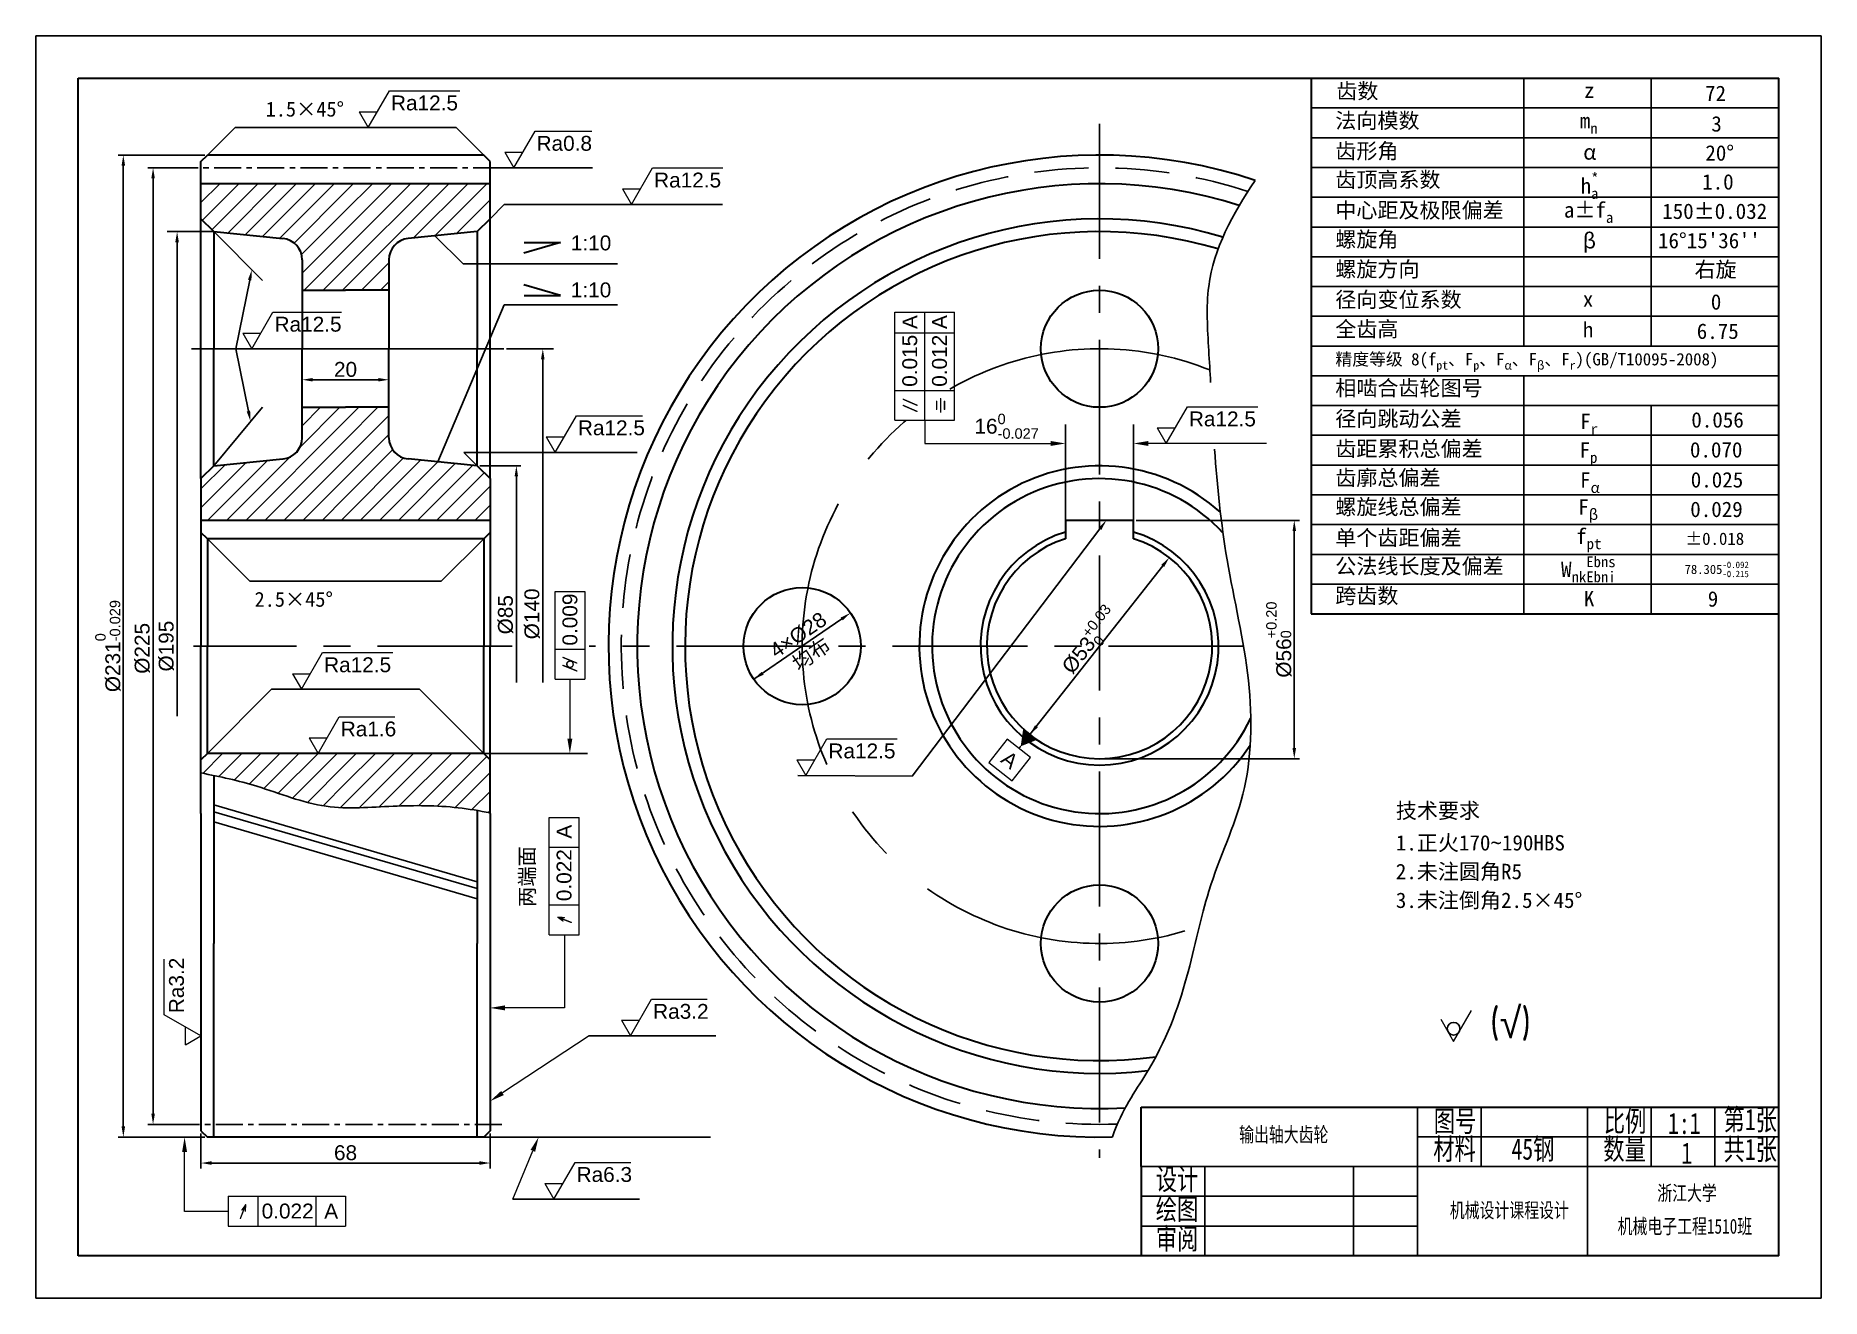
# Model space of a CAD drawing. Header units: millimetres. Extents: x 3031 to 3451, y 1402 to 1699.
import ezdxf

# ---------------------------------------------------------------- set-up
doc = ezdxf.new("R2010")
doc.units = ezdxf.units.MM
doc.linetypes.add('CENTER', pattern=[10.16, 6.35, -1.27, 1.27, -1.27])
doc.linetypes.add('HIDDEN', pattern=[1.905, 1.27, -0.635])
doc.layers.get('0').update_dxf_attribs({"lineweight": 30})
doc.layers.add('1', color=7, linetype='Continuous', lineweight=15)
doc.layers.add('AM_5', color=7, linetype='Continuous', lineweight=15)
for name, color, linetype in [('中心线', 1, 'CENTER'), ('细线', 7, 'Continuous'), ('虚线', 7, 'HIDDEN')]:
    doc.layers.add(name, color=color, linetype=linetype)
doc.styles.add('ACISOGDT', font='amgdt.shx')
doc.styles.get("Standard").update_dxf_attribs({"font": 'arial.ttf'})
doc.styles.add('工程字', font='gbenor.shx', dxfattribs={"bigfont": 'gbcbig.shx'})
doc.dimstyles.new('ISO-25', dxfattribs={"dimtxt": 3.5, "dimasz": 2.5, "dimexe": 1.25, "dimexo": 0.625, "dimtad": 1, "dimdec": 0, "dimtxsty": 'Standard', "dimcen": 2.5, "dimadec": 0, "dimazin": 0, "dimtfac": 1, "dimtdec": 0, "dimtmove": 0, "dimatfit": 3, "dimfxl": 1, "dimarcsym": 0})
doc.dimstyles.new('直径 ISO-25', dxfattribs={"dimtxt": 3.5, "dimasz": 2.5, "dimexe": 1.25, "dimexo": 0.625, "dimtad": 1, "dimdec": 0, "dimtxsty": 'Standard', "dimcen": 2.5, "dimadec": 0, "dimazin": 0, "dimtp": 0.016, "dimtm": 0.0005, "dimtfac": 1, "dimtdec": 0, "dimtmove": 0, "dimatfit": 3, "dimfxl": 1, "dimarcsym": 0})

# ---------------------------------------------------------------- blocks, each defined once
blk = doc.blocks.new('*D4')
at = {"layer": 'Defpoints', "color": 0, "transparency": 16777216}
for p in [(3070.96, 1670.85), (3051.19, 1439.85), (3070.96, 1439.85)]:
    blk.add_point(p, dxfattribs=at)
at = {"layer": '细线', "color": 0, "lineweight": -2, "transparency": 16777216}
for p, q in [((3070.33, 1670.85), (3049.94, 1670.85)), ((3051.19, 1668.35), (3051.19, 1442.35)), ((3070.33, 1439.85), (3049.94, 1439.85))]:
    blk.add_line(p, q, dxfattribs=at)
at = {"layer": '细线', "color": 0, "transparency": 16777216}
for points in [[(3050.78, 1668.35), (3051.61, 1668.35), (3051.19, 1670.85)], [(3050.78, 1442.35), (3051.61, 1442.35), (3051.19, 1439.85)]]:
    blk.add_solid(points, dxfattribs=at)
at = {"layer": '细线', "color": 0, "transparency": 16777216, "insert": (3047.59, 1555.35), "char_height": 3.5, "attachment_point": 5, "rotation": 90}
blk.add_mtext('%%c231{\\H0.7x;\\S0^ -0.029;}', dxfattribs=at)
blk = doc.blocks.new('*D5')
at = {"layer": 'Defpoints', "color": 0, "transparency": 16777216}
for p in [(3069.46, 1667.85), (3058.19, 1442.85), (3069.46, 1442.85)]:
    blk.add_point(p, dxfattribs=at)
at = {"layer": '细线', "color": 0, "lineweight": -2, "transparency": 16777216}
for p, q in [((3068.83, 1667.85), (3056.94, 1667.85)), ((3058.19, 1665.35), (3058.19, 1445.35)), ((3068.83, 1442.85), (3056.94, 1442.85))]:
    blk.add_line(p, q, dxfattribs=at)
at = {"layer": '细线', "color": 0, "transparency": 16777216}
for points in [[(3057.78, 1665.35), (3058.61, 1665.35), (3058.19, 1667.85)], [(3057.78, 1445.35), (3058.61, 1445.35), (3058.19, 1442.85)]]:
    blk.add_solid(points, dxfattribs=at)
at = {"layer": '细线', "color": 0, "transparency": 16777216, "insert": (3055.68, 1554.82), "char_height": 3.5, "attachment_point": 5, "rotation": 90}
blk.add_mtext('%%c225', dxfattribs=at)
blk = doc.blocks.new('*D6')
at = {"layer": 'Defpoints', "color": 0, "transparency": 16777216}
for p in [(3093.26, 1625.3), (3113.66, 1625.3), (3113.66, 1618)]:
    blk.add_point(p, dxfattribs=at)
at = {"layer": '细线', "color": 0, "lineweight": -2, "transparency": 16777216}
for p, q in [((3093.26, 1624.68), (3093.26, 1616.75)), ((3113.66, 1624.68), (3113.66, 1616.75)), ((3095.76, 1618), (3111.16, 1618))]:
    blk.add_line(p, q, dxfattribs=at)
at = {"layer": '细线', "color": 0, "transparency": 16777216}
for points in [[(3095.76, 1618.42), (3095.76, 1617.59), (3093.26, 1618)], [(3111.16, 1618.42), (3111.16, 1617.59), (3113.66, 1618)]]:
    blk.add_solid(points, dxfattribs=at)
at = {"layer": '细线', "color": 0, "transparency": 16777216, "insert": (3103.46, 1620.42), "char_height": 3.5, "attachment_point": 5}
blk.add_mtext('20', dxfattribs=at)
blk = doc.blocks.new('*D8')
at = {"layer": 'Defpoints', "color": 0, "transparency": 16777216}
for p in [(3069.46, 1441.35), (3137.46, 1441.35), (3137.46, 1433.75)]:
    blk.add_point(p, dxfattribs=at)
at = {"layer": '细线', "color": 0, "lineweight": -2, "transparency": 16777216}
for p, q in [((3069.46, 1440.73), (3069.46, 1432.5)), ((3137.46, 1440.73), (3137.46, 1432.5)), ((3071.96, 1433.75), (3134.96, 1433.75))]:
    blk.add_line(p, q, dxfattribs=at)
at = {"layer": '细线', "color": 0, "transparency": 16777216}
for points in [[(3071.96, 1434.17), (3071.96, 1433.33), (3069.46, 1433.75)], [(3134.96, 1434.17), (3134.96, 1433.33), (3137.46, 1433.75)]]:
    blk.add_solid(points, dxfattribs=at)
at = {"layer": '细线', "color": 0, "transparency": 16777216, "insert": (3103.46, 1436.16), "char_height": 3.5, "attachment_point": 5}
blk.add_mtext('68', dxfattribs=at)
blk = doc.blocks.new('*D9')
at = {"layer": 'Defpoints', "color": 0, "transparency": 16777216}
for p in [(3288.82, 1584.91), (3280.82, 1528.85), (3326.62, 1528.85)]:
    blk.add_point(p, dxfattribs=at)
at = {"layer": '细线', "color": 0, "lineweight": -2, "transparency": 16777216}
for p, q in [((3289.45, 1584.91), (3327.87, 1584.91)), ((3326.62, 1582.41), (3326.62, 1531.35)), ((3281.45, 1528.85), (3327.87, 1528.85))]:
    blk.add_line(p, q, dxfattribs=at)
at = {"layer": '细线', "color": 0, "transparency": 16777216}
for points in [[(3326.21, 1582.41), (3327.04, 1582.41), (3326.62, 1584.91)], [(3326.21, 1531.35), (3327.04, 1531.35), (3326.62, 1528.85)]]:
    blk.add_solid(points, dxfattribs=at)
at = {"layer": '细线', "color": 0, "transparency": 16777216, "insert": (3323.02, 1556.88), "char_height": 3.5, "attachment_point": 5, "rotation": 90}
blk.add_mtext('%%c56{\\H0.7x;\\S+0.20^ 0;}', dxfattribs=at)

msp = doc.modelspace()

# ---------------------------------------------------------------- linework, layer by layer
for p, q in [((3040.58, 1411.93), (3040.58, 1688.93)), ((3040.58, 1688.93), (3440.58, 1688.93)), ((3330.58, 1688.93), (3330.58, 1562.93)), ((3440.58, 1411.93), (3440.58, 1688.93)), ((3069.46, 1669.35), (3070.96, 1670.85)), ((3069.46, 1594.75), (3069.46, 1669.35)), ((3135.96, 1670.85), (3070.96, 1670.85)), ((3137.46, 1669.35), (3135.96, 1670.85)), ((3137.46, 1594.75), (3137.46, 1669.35)), ((3137.46, 1664.1), (3069.46, 1664.1)), ((3072.46, 1652.85), (3069.46, 1655.85)), ((3134.46, 1652.85), (3137.46, 1655.85)), ((3072.46, 1652.85), (3088.75, 1651.22)), ((3072.46, 1652.85), (3072.46, 1625.3)), ((3134.46, 1652.85), (3118.16, 1651.22)), ((3134.46, 1652.85), (3134.46, 1625.3)), ((3153.99, 1650.27), (3145.39, 1647.76)), ((3145.47, 1650.27), (3153.99, 1650.27)), ((3093.26, 1646.25), (3093.26, 1625.3)), ((3113.66, 1646.25), (3113.66, 1625.3)), ((3093.26, 1639.08), (3103.46, 1639.08)), ((3113.66, 1639.08), (3103.46, 1639.08)), ((3153.99, 1637.8), (3145.39, 1640.31)), ((3145.47, 1637.8), (3153.99, 1637.8)), ((3072.46, 1597.75), (3072.46, 1625.3)), ((3093.26, 1604.36), (3093.26, 1625.3)), ((3113.66, 1604.36), (3113.66, 1625.3)), ((3134.46, 1597.75), (3134.46, 1625.3)), ((3093.26, 1611.53), (3103.46, 1611.53)), ((3113.66, 1611.53), (3103.46, 1611.53)), ((3072.46, 1597.75), (3069.46, 1594.75)), ((3072.46, 1597.75), (3088.75, 1599.38)), ((3134.46, 1597.75), (3118.16, 1599.38)), ((3134.46, 1597.75), (3137.46, 1594.75)), ((3069.46, 1594.75), (3069.46, 1582.11)), ((3137.46, 1594.75), (3137.46, 1582.11)), ((3137.46, 1584.91), (3069.46, 1584.91)), ((3288.82, 1584.91), (3272.82, 1584.91)), ((3272.82, 1584.91), (3272.82, 1580.61)), ((3288.82, 1580.61), (3288.82, 1584.91)), ((3069.46, 1582.61), (3069.46, 1555.35)), ((3070.96, 1580.61), (3069.46, 1582.11)), ((3135.96, 1580.61), (3070.96, 1580.61)), ((3070.96, 1580.61), (3070.96, 1555.35)), ((3135.96, 1580.61), (3137.46, 1582.11)), ((3135.96, 1580.61), (3135.96, 1555.35)), ((3137.46, 1582.61), (3137.46, 1555.35)), ((3330.58, 1562.93), (3440.58, 1562.93)), ((3069.46, 1528.09), (3069.46, 1555.35)), ((3070.96, 1530.09), (3070.96, 1555.35)), ((3135.96, 1530.09), (3135.96, 1555.35)), ((3137.46, 1528.09), (3137.46, 1555.35)), ((3070.96, 1530.09), (3069.46, 1528.59)), ((3135.96, 1530.09), (3070.96, 1530.09)), ((3135.96, 1530.09), (3137.46, 1528.59)), ((3069.46, 1515.95), (3069.46, 1528.59)), ((3072.46, 1524.92), (3072.46, 1485.4)), ((3137.46, 1515.95), (3137.46, 1528.59)), ((3134.46, 1516.68), (3134.46, 1485.4)), ((3069.46, 1515.95), (3069.46, 1441.35)), ((3137.46, 1515.95), (3137.46, 1441.35)), ((3072.46, 1439.85), (3072.46, 1485.4)), ((3134.46, 1439.85), (3134.46, 1485.4)), ((3290.58, 1432.93), (3290.58, 1446.93)), ((3290.58, 1446.93), (3440.58, 1446.93)), ((3069.46, 1441.35), (3070.96, 1439.85)), ((3137.46, 1441.35), (3135.96, 1439.85)), ((3135.96, 1439.85), (3070.96, 1439.85)), ((3290.58, 1432.93), (3290.58, 1411.93)), ((3440.58, 1411.93), (3040.58, 1411.93))]:
    msp.add_line(p, q)
for centre in [(3280.82, 1625.3), (3210.87, 1555.35), (3280.82, 1485.4)]:
    msp.add_circle(centre, 13.78)
for centre, radius, start, end in [((3280.82, 1555.35), 115.5, 71.5224, 271.4923), ((3280.82, 1555.35), 108.75, 72.4102, 273.2024), ((3280.82, 1555.35), 100.5, 73.2186, 276.5278), ((3088.26, 1646.25), 5, 0, 84.2894), ((3118.66, 1646.25), 5, 95.7106, 180), ((3280.82, 1555.35), 97.5, 73.3768, 277.818), ((3088.26, 1604.36), 5, 275.7106, 0), ((3118.66, 1604.36), 5, 180, 264.2894), ((3280.82, 1555.35), 42.4, 47.9165, 326.6926), ((3280.82, 1555.35), 39.4, 42.542, 334.5008), ((3280.82, 1555.35), 28, 106.6015, 73.3985), ((3280.82, 1555.35), 26.5, 107.571, 72.429)]:
    msp.add_arc(centre, radius, start, end)
at = {"layer": '1'}
for p, q in [((3108.8, 1677.35), (3113.78, 1685.98)), ((3113.78, 1685.98), (3130.32, 1685.98)), ((3106.68, 1681.03), (3108.8, 1677.35)), ((3106.68, 1681.03), (3110.92, 1681.03)), ((3143.05, 1667.85), (3148.03, 1676.48)), ((3148.03, 1676.48), (3161.41, 1676.48)), ((3140.93, 1671.53), (3143.05, 1667.85)), ((3140.93, 1671.53), (3145.17, 1671.53)), ((3170.7, 1659.21), (3175.68, 1667.84)), ((3175.68, 1667.84), (3192.22, 1667.84)), ((3168.57, 1662.89), (3170.7, 1659.21)), ((3168.57, 1662.89), (3172.82, 1662.89)), ((3081.41, 1625.3), (3086.39, 1633.93)), ((3086.39, 1633.93), (3102.5, 1633.93)), ((3232.69, 1608.48), (3232.69, 1633.91)), ((3232.69, 1633.91), (3246.69, 1633.91)), ((3239.69, 1608.48), (3239.69, 1633.91)), ((3246.69, 1608.48), (3246.69, 1633.91)), ((3079.29, 1628.98), (3081.41, 1625.3)), ((3079.29, 1628.98), (3083.53, 1628.98)), ((3232.69, 1629.06), (3239.69, 1629.06)), ((3239.69, 1629.06), (3246.69, 1629.06)), ((3232.69, 1615.48), (3239.69, 1615.48)), ((3239.69, 1615.48), (3246.69, 1615.48)), ((3152.77, 1600.93), (3157.75, 1609.55)), ((3157.75, 1609.55), (3173.31, 1609.55)), ((3296.49, 1603.02), (3301.47, 1611.64)), ((3301.47, 1611.64), (3318.01, 1611.64)), ((3150.65, 1604.6), (3152.77, 1600.93)), ((3150.65, 1604.6), (3154.89, 1604.6)), ((3232.69, 1608.48), (3246.69, 1608.48)), ((3239.69, 1608.48), (3239.69, 1603.02)), ((3294.36, 1606.69), (3296.49, 1603.02)), ((3294.36, 1606.69), (3298.61, 1606.69)), ((3152.76, 1568.19), (3159.76, 1568.19)), ((3152.76, 1547.6), (3152.76, 1568.19)), ((3152.76, 1554.6), (3159.76, 1554.6)), ((3093.08, 1545.19), (3098.06, 1553.81)), ((3098.06, 1553.81), (3114.6, 1553.81)), ((3090.96, 1548.86), (3093.08, 1545.19)), ((3090.96, 1548.86), (3095.2, 1548.86)), ((3152.76, 1547.6), (3159.76, 1547.6)), ((3152.76, 1547.6), (3159.76, 1547.6)), ((3152.76, 1547.6), (3159.76, 1547.6)), ((3097, 1530.09), (3101.98, 1538.71)), ((3101.98, 1538.71), (3115.07, 1538.71)), ((3094.88, 1533.76), (3097, 1530.09)), ((3094.88, 1533.76), (3099.12, 1533.76)), ((3211.71, 1524.93), (3216.69, 1533.55)), ((3216.69, 1533.55), (3233.23, 1533.55)), ((3259.1, 1533.49), (3254.78, 1527.99)), ((3264.61, 1529.17), (3259.1, 1533.49)), ((3260.28, 1523.66), (3264.61, 1529.17)), ((3209.59, 1528.6), (3211.71, 1524.93)), ((3209.59, 1528.6), (3213.83, 1528.6)), ((3254.78, 1527.99), (3260.28, 1523.66)), ((3151.38, 1487.47), (3151.38, 1515.06)), ((3151.38, 1515.06), (3158.38, 1515.06)), ((3158.38, 1487.47), (3158.38, 1515.06)), ((3151.38, 1508.06), (3158.38, 1508.06)), ((3151.38, 1494.47), (3158.38, 1494.47)), ((3151.38, 1487.47), (3158.38, 1487.47)), ((3060.83, 1468.64), (3060.83, 1481.73)), ((3170.47, 1463.66), (3175.45, 1472.28)), ((3175.45, 1472.28), (3188.54, 1472.28)), ((3069.46, 1463.66), (3060.83, 1468.64)), ((3168.35, 1467.33), (3170.47, 1463.66)), ((3168.35, 1467.33), (3172.59, 1467.33)), ((3361.07, 1467.59), (3364.1, 1462.34)), ((3364.1, 1462.34), (3368.31, 1469.64)), ((3065.78, 1461.53), (3065.78, 1465.78)), ((3065.78, 1461.53), (3069.46, 1463.66)), ((3160.78, 1463.66), (3140.38, 1450.23)), ((3152.46, 1425.29), (3157.44, 1433.91)), ((3157.44, 1433.91), (3170.53, 1433.91)), ((3150.34, 1428.96), (3152.46, 1425.29)), ((3150.34, 1428.96), (3154.58, 1428.96)), ((3075.86, 1425.93), (3103.45, 1425.93)), ((3075.86, 1425.93), (3075.86, 1418.93)), ((3082.86, 1425.93), (3082.86, 1418.93)), ((3096.45, 1425.93), (3096.45, 1418.93)), ((3103.45, 1425.93), (3103.45, 1418.93)), ((3075.86, 1418.93), (3103.45, 1418.93))]:
    msp.add_line(p, q, dxfattribs=at)
at = {"layer": 'AM_5'}
for p, q in [((3239.69, 1603.02), (3269.32, 1603.02)), ((3320.07, 1603.02), (3292.32, 1603.02)), ((3159.76, 1568.19), (3159.76, 1547.6)), ((3156.23, 1547.6), (3156.23, 1533.59)), ((3261.89, 1531.3), (3262.27, 1531.78)), ((3154.96, 1487.47), (3154.96, 1470.25)), ((3154.96, 1470.25), (3140.96, 1470.25)), ((3142.78, 1425.29), (3147.52, 1436.62)), ((3065.6, 1422.35), (3065.6, 1436.35)), ((3075.86, 1422.35), (3065.6, 1422.35))]:
    msp.add_line(p, q, dxfattribs=at)
at = {"layer": 'AM_5', "linetype": 'Continuous'}
for points in [[(3269.32, 1603.6), (3269.32, 1602.43), (3272.82, 1603.02)], [(3292.32, 1603.6), (3292.32, 1602.43), (3288.82, 1603.02)], [(3155.64, 1533.59), (3156.81, 1533.59), (3156.23, 1530.09)], [(3266.02, 1533.28), (3262.27, 1531.78), (3262.84, 1535.78)], [(3140.96, 1470.83), (3140.96, 1469.66), (3137.46, 1470.25)], [(3140.06, 1450.71), (3140.7, 1449.74), (3137.46, 1448.3)], [(3066.18, 1436.35), (3065.02, 1436.35), (3065.6, 1439.85)], [(3148.06, 1436.4), (3146.98, 1436.85), (3148.87, 1439.85)]]:
    msp.add_trace(points, dxfattribs=at)
at = {"layer": '中心线', "ltscale": 5}
for p, q in [((3280.82, 1678.23), (3280.82, 1434.98)), ((3140.69, 1625.3), (3067.26, 1625.3)), ((3142.69, 1555.35), (3067.67, 1555.35)), ((3314.67, 1555.35), (3160.77, 1555.35))]:
    msp.add_line(p, q, dxfattribs=at)
at = {"layer": '中心线'}
for p, q in [((3139.85, 1667.85), (3067.43, 1667.85)), ((3140.25, 1442.85), (3067.43, 1442.85))]:
    msp.add_line(p, q, dxfattribs=at)
at = {"layer": '中心线', "ltscale": 10}
msp.add_arc((3280.82, 1555.35), 69.95, 68.2317, 292.7148, dxfattribs=at)
at = {"layer": '细线'}
for p, q in [((3030.58, 1401.93), (3030.58, 1698.93)), ((3030.58, 1698.93), (3450.58, 1698.93)), ((3450.58, 1401.93), (3450.58, 1698.93)), ((3380.58, 1688.93), (3380.58, 1653.93)), ((3410.58, 1688.93), (3410.58, 1653.93)), ((3330.58, 1681.93), (3440.58, 1681.93)), ((3330.58, 1674.93), (3440.58, 1674.93)), ((3139.85, 1667.85), (3161.52, 1667.85)), ((3330.58, 1667.93), (3440.58, 1667.93)), ((3137.46, 1655.85), (3140.8, 1659.21)), ((3140.8, 1659.21), (3192.09, 1659.21)), ((3330.58, 1660.93), (3440.58, 1660.93)), ((3061.51, 1652.85), (3072.46, 1652.85)), ((3072.46, 1652.85), (3083.92, 1641.39)), ((3124.47, 1651.85), (3131.09, 1645.27)), ((3330.58, 1653.93), (3440.58, 1653.93)), ((3380.58, 1653.93), (3380.58, 1625.93)), ((3410.58, 1653.93), (3410.58, 1625.93)), ((3063.84, 1650.35), (3063.84, 1538.85)), ((3330.58, 1646.93), (3440.58, 1646.93)), ((3131.09, 1645.27), (3167.43, 1645.27)), ((3080.92, 1641.44), (3077.65, 1625.3)), ((3330.58, 1639.93), (3440.58, 1639.93)), ((3125.18, 1598.68), (3140.8, 1635.61)), ((3140.8, 1635.61), (3167.43, 1635.61)), ((3330.58, 1632.93), (3440.58, 1632.93)), ((3330.58, 1625.93), (3440.58, 1625.93)), ((3080.61, 1610.65), (3077.65, 1625.3)), ((3113.57, 1625.3), (3077.65, 1625.3)), ((3141.32, 1625.3), (3152.39, 1625.3)), ((3149.86, 1622.8), (3149.86, 1546.8)), ((3330.58, 1618.93), (3440.58, 1618.93)), ((3380.58, 1618.93), (3380.58, 1562.93)), ((3072.46, 1597.75), (3083.92, 1611.58)), ((3330.58, 1611.93), (3440.58, 1611.93)), ((3410.58, 1611.93), (3410.58, 1562.93)), ((3272.82, 1584.91), (3272.82, 1607.5)), ((3288.82, 1584.91), (3288.82, 1607.5)), ((3330.58, 1604.93), (3440.58, 1604.93)), ((3134.46, 1597.75), (3131.28, 1600.93)), ((3131.28, 1600.93), (3172.03, 1600.93)), ((3135.08, 1597.75), (3144.66, 1597.75)), ((3330.58, 1597.93), (3440.58, 1597.93)), ((3143.64, 1595.25), (3143.64, 1546.8)), ((3330.58, 1590.93), (3440.58, 1590.93)), ((3330.58, 1583.93), (3440.58, 1583.93)), ((3236.73, 1524.72), (3280.9, 1582.92)), ((3330.58, 1576.93), (3440.58, 1576.93)), ((3282.01, 1556.86), (3295.67, 1574.21)), ((3330.58, 1569.93), (3440.58, 1569.93)), ((3209.8, 1554.61), (3220.17, 1561.73)), ((3209.8, 1554.61), (3199.51, 1547.56)), ((3282.01, 1556.86), (3264.43, 1534.53)), ((3135.96, 1530.09), (3160.36, 1530.09)), ((3236.73, 1524.72), (3209.86, 1524.93)), ((3072.46, 1518), (3134.46, 1499.92)), ((3072.46, 1516.4), (3134.46, 1498.32)), ((3072.46, 1514), (3134.46, 1495.92)), ((3160.78, 1463.66), (3190.57, 1463.66)), ((3355.58, 1446.93), (3355.58, 1432.93)), ((3370.58, 1446.93), (3370.58, 1432.93)), ((3395.58, 1446.93), (3395.58, 1432.93)), ((3410.58, 1446.93), (3410.58, 1432.93)), ((3425.58, 1446.93), (3425.58, 1432.93)), ((3135.96, 1439.85), (3189.32, 1439.85)), ((3440.58, 1439.93), (3355.58, 1439.93)), ((3360.58, 1432.93), (3290.58, 1432.93)), ((3305.58, 1432.93), (3305.58, 1411.93)), ((3340.58, 1432.93), (3340.58, 1411.93)), ((3355.58, 1432.93), (3355.58, 1411.93)), ((3440.58, 1432.93), (3360.58, 1432.93)), ((3395.58, 1432.93), (3395.58, 1411.93)), ((3142.78, 1425.29), (3172.57, 1425.29)), ((3355.58, 1425.93), (3290.58, 1425.93)), ((3355.58, 1418.93), (3290.58, 1418.93)), ((3450.58, 1401.93), (3030.58, 1401.93))]:
    msp.add_line(p, q, dxfattribs=at)
at = {"layer": '细线', "linetype": 'ByBlock', "lineweight": -3}
for p, q in [((3129.45, 1677.35), (3077.46, 1677.35)), ((3080.96, 1570.61), (3103.46, 1570.61)), ((3125.95, 1570.61), (3103.46, 1570.61)), ((3086.06, 1545.19), (3103.46, 1545.19)), ((3120.86, 1545.19), (3103.46, 1545.19))]:
    msp.add_line(p, q, dxfattribs=at)
at = {"layer": '细线', "linetype": 'Continuous'}
for p, q in [((3069.46, 1659.7), (3073.86, 1664.1)), ((3069.78, 1655.53), (3078.35, 1664.1)), ((3072.02, 1653.29), (3082.84, 1664.1)), ((3075.75, 1652.52), (3087.33, 1664.1)), ((3079.83, 1652.11), (3091.82, 1664.1)), ((3083.91, 1651.71), (3096.31, 1664.1)), ((3087.99, 1651.3), (3100.8, 1664.1)), ((3103.46, 1662.27), (3105.29, 1664.1)), ((3103.46, 1657.78), (3109.78, 1664.1)), ((3103.46, 1653.29), (3114.27, 1664.1)), ((3103.46, 1648.8), (3118.76, 1664.1)), ((3103.46, 1644.31), (3123.25, 1664.1)), ((3103.46, 1639.82), (3127.74, 1664.1)), ((3119.48, 1651.35), (3132.23, 1664.1)), ((3124.47, 1651.85), (3136.72, 1664.1)), ((3091.36, 1650.17), (3103.46, 1662.27)), ((3129.46, 1652.35), (3137.46, 1660.35)), ((3093.11, 1647.44), (3103.46, 1657.78)), ((3134.45, 1652.85), (3137.46, 1655.86)), ((3093.26, 1643.09), (3103.46, 1653.29)), ((3093.73, 1639.08), (3103.46, 1648.8)), ((3098.22, 1639.08), (3103.46, 1644.31)), ((3107.2, 1639.08), (3113.66, 1645.53)), ((3102.71, 1639.08), (3103.46, 1639.82)), ((3111.69, 1639.08), (3113.66, 1641.04)), ((3092.76, 1602.18), (3102.1, 1611.53)), ((3093.26, 1607.17), (3097.61, 1611.53)), ((3103.46, 1608.39), (3106.59, 1611.53)), ((3103.46, 1603.9), (3111.08, 1611.53)), ((3103.46, 1599.41), (3113.66, 1609.61)), ((3079.98, 1584.91), (3103.46, 1608.39)), ((3103.46, 1594.92), (3113.66, 1605.12)), ((3084.47, 1584.91), (3103.46, 1603.9)), ((3103.46, 1590.43), (3114.54, 1601.51)), ((3069.46, 1587.86), (3080.12, 1598.52)), ((3069.46, 1592.35), (3075.13, 1598.02)), ((3071, 1584.91), (3085.1, 1599.02)), ((3075.49, 1584.91), (3090.43, 1599.86)), ((3088.96, 1584.91), (3103.46, 1599.41)), ((3103.46, 1585.94), (3117.12, 1599.6)), ((3106.92, 1584.91), (3121.1, 1599.09)), ((3111.41, 1584.91), (3125.18, 1598.68)), ((3115.9, 1584.91), (3129.26, 1598.27)), ((3120.39, 1584.91), (3133.34, 1597.86)), ((3124.88, 1584.91), (3136.09, 1596.12)), ((3093.45, 1584.91), (3103.46, 1594.92)), ((3129.37, 1584.91), (3137.46, 1593)), ((3097.94, 1584.91), (3103.46, 1590.43)), ((3133.86, 1584.91), (3137.46, 1588.51)), ((3102.43, 1584.91), (3103.46, 1585.94)), ((3069.88, 1525.42), (3074.55, 1530.09)), ((3073.62, 1524.67), (3079.04, 1530.09)), ((3077.27, 1523.83), (3083.53, 1530.09)), ((3080.82, 1522.89), (3088.02, 1530.09)), ((3084.26, 1521.84), (3092.51, 1530.09)), ((3087.63, 1520.72), (3097, 1530.09)), ((3091, 1519.6), (3101.49, 1530.09)), ((3103.46, 1527.57), (3105.98, 1530.09)), ((3103.46, 1523.08), (3110.47, 1530.09)), ((3103.46, 1518.59), (3114.96, 1530.09)), ((3106.68, 1517.32), (3119.45, 1530.09)), ((3111.37, 1517.52), (3123.94, 1530.09)), ((3116.08, 1517.74), (3128.43, 1530.09)), ((3120.64, 1517.81), (3132.92, 1530.09)), ((3125.03, 1517.7), (3136.68, 1529.36)), ((3094.48, 1518.59), (3103.46, 1527.57)), ((3129.21, 1517.39), (3137.46, 1525.64)), ((3098.18, 1517.8), (3103.46, 1523.08)), ((3133.18, 1516.88), (3137.46, 1521.15)), ((3102.24, 1517.37), (3103.46, 1518.59)), ((3137, 1516.21), (3137.46, 1516.66))]:
    msp.add_line(p, q, dxfattribs=at)
at = {"layer": '细线', "linetype": 'ByBlock', "lineweight": -3}
for points in [[(3070.96, 1670.85), (3077.46, 1677.35)], [(3135.96, 1670.85), (3129.45, 1677.35)], [(3070.96, 1580.61), (3080.96, 1570.61)], [(3135.96, 1580.61), (3125.95, 1570.61)], [(3070.96, 1530.09), (3086.06, 1545.19)], [(3135.96, 1530.09), (3120.86, 1545.19)]]:
    msp.add_lwpolyline(points, dxfattribs=at)
at = {"layer": '细线'}
msp.add_circle((3364.1, 1465.34), 1.5, dxfattribs=at)
for points, knots in [([(3317.43, 1664.9), (3312.09, 1657), (3305.24, 1644.44), (3306.37, 1627.45), (3306.79, 1619.87), (3306.93, 1617.37)], [10.720879, 10.720879, 10.720879, 10.720879, 38.26604, 53.362492, 60.809482, 60.809482, 60.809482, 60.809482]), ([(3307.88, 1601.68), (3308.51, 1592.93), (3310.29, 1574.76), (3317.03, 1547.89), (3316.41, 1520.07), (3303.7, 1495.61), (3300.93, 1466.2), (3286.2, 1446.56), (3283.83, 1439.89)], [76.475692, 76.475692, 76.475692, 76.475692, 102.792282, 131.612016, 159.124305, 184.836468, 223.431172, 233.455901, 233.455901, 233.455901, 233.455901]), ([(3069.46, 1525.5), (3073.88, 1524.68), (3083.79, 1522.47), (3098.31, 1516.41), (3114.53, 1517.94), (3127.44, 1517.87), (3134.96, 1516.62), (3137.46, 1516.12)], [10.689709, 10.689709, 10.689709, 10.689709, 24.176338, 41.164746, 56.880563, 72.192555, 79.82665, 79.82665, 79.82665, 79.82665])]:
    msp.add_open_spline(points, degree=3, knots=knots, dxfattribs=at)
for points in [[(3063.42, 1650.35), (3064.26, 1650.35), (3063.84, 1652.85)], [(3080.51, 1641.53), (3081.32, 1641.36), (3081.41, 1643.89)], [(3149.44, 1622.8), (3150.28, 1622.8), (3149.86, 1625.3)], [(3080.21, 1610.56), (3081.02, 1610.73), (3081.11, 1608.2)], [(3143.22, 1595.25), (3144.05, 1595.25), (3143.64, 1597.75)], [(3280.56, 1583.18), (3281.23, 1582.67), (3282.41, 1584.91)], [(3295.34, 1574.47), (3296, 1573.95), (3297.21, 1576.17)], [(3219.93, 1562.07), (3220.4, 1561.39), (3222.23, 1563.15)], [(3201.81, 1548.63), (3201.34, 1549.32), (3199.51, 1547.56)], [(3266.3, 1536.24), (3265.65, 1536.75), (3264.43, 1534.53)]]:
    msp.add_solid(points, dxfattribs=at)
at = {"layer": '虚线', "ltscale": 10}
msp.add_arc((3280.82, 1555.35), 112.5, 71.9308, 272.141, dxfattribs=at)

# ---------------------------------------------------------------- texts
for s, width, heights, insert, char_height, attachment_point in [('{\\fSimSun|b0|i0|c134|p2;齿数}', 12.5971, [0], (3336.51, 1687.73), 3.63, 1), ('{\\fSimSun|b0|i0|c134|p2;z}', 12.5971, [0], (3394.76, 1687.9), 3.63, 1), ('{\\fSimSun|b0|i0|c134|p2;72}', 12.5971, [0], (3423.24, 1687.19), 3.63, 1), ('{\\fSimHei|b0|i0|c134|p49;1.5×45°}', 23.0672, [0], (3084.68, 1683.41), 3.5, 1), ('{\\fSimSun|b0|i0|c134|p2;法向模数}', 33.3753, [0], (3336.27, 1680.79), 3.63, 1), ('\\A1;{\\fSimSun|b0|i0|c134|p2;m\\H0.7x;\\S^ n;}', 12.5971, [0], (3393.76, 1680.75), 3.63, 1), ('{\\fSimSun|b0|i0|c134|p2;3}', 12.5971, [0], (3424.72, 1680.01), 3.63, 1), ('{\\fSimSun|b0|i0|c134|p2;齿形角}', 19.4509, [0], (3336.27, 1673.63), 3.63, 1), ('{\\fSimSun|b0|i0|c134|p2;α}', 12.5971, [0], (3394.59, 1673.41), 3.63, 1), ('{\\fSimSun|b0|i0|c134|p2;20°}', 12.5971, [0], (3423.31, 1673.17), 3.63, 1), ('{\\fSimSun|b0|i0|c134|p2;齿顶高系数}', 29.8015, [0], (3336.27, 1666.89), 3.63, 1), ('\\A1;{\\fSimSun|b0|i0|c134|p2;h\\H0.7x;\\S*^ a;}', 12.5971, [0], (3393.97, 1666.66), 3.63, 1), ('{\\fSimSun|b0|i0|c134|p2;1.0}', 12.5971, [0], (3422.56, 1666.37), 3.63, 1), ('{\\fSimSun|b0|i0|c134|p2;中心距及极限偏差}', 42.5527, [0], (3336.27, 1659.71), 3.63, 1), ('\\A1;{\\fSimSun|b0|i0|c134|p2;a%%Pf\\H0.7x;\\S^ a;}', 12.5971, [0], (3390.05, 1659.77), 3.63, 1), ('{\\fSimSun|b0|i0|c134|p2;150%%P0.032}', 12.5971, [0], (3413.16, 1659.46), 3.63, 1), ('{\\fSimSun|b0|i0|c134|p2;螺旋角}', 15.9495, [0], (3336.27, 1652.87), 3.63, 1), ('{\\fSimSun|b0|i0|c134|p2;β}', 12.5971, [0], (3394.49, 1652.53), 3.63, 1), ("{\\fSimSun|b0|i0|c0|p2;16\\fSimSun|b0|i0|c134|p2;°\\fSimSun|b0|i0|c0|p2;15'36''}", 20.1895, [0], (3412.17, 1652.56), 3.63, 1), ('{\\fSimSun|b0|i0|c134|p2;螺旋方向}', 29.1985, [0], (3336.27, 1645.84), 3.63, 1), ('{\\fSimSun|b0|i0|c134|p2;右旋}', 12.5971, [0], (3420.76, 1645.76), 3.63, 1), ('{\\fSimSun|b0|i0|c134|p2;径向变位系数}', 33.5367, [0], (3336.27, 1638.68), 3.63, 1), ('{\\fSimSun|b0|i0|c134|p2;0}', 12.5971, [0], (3424.6, 1638.13), 3.63, 1), ('{\\fSimSun|b0|i0|c134|p2;x}', 12.5971, [0], (3394.49, 1638.79), 3.63, 1), ('{\\fSimSun|b0|i0|c134|p2;全齿高}', 25.2555, [4.78], (3336.27, 1631.74), 3.63, 1), ('{\\fSimSun|b0|i0|c134|p2;h}', 12.5971, [0], (3394.49, 1631.58), 3.63, 1), ('{\\fSimSun|b0|i0|c134|p2;6.75}', 12.5971, [0], (3421.29, 1631.24), 3.63, 1), ('{\\fSimSun|b0|i0|c134|p2;相啮合齿轮图号}', 37.9413, [0], (3336.27, 1617.87), 3.63, 1), ('{\\fSimSun|b0|i0|c134|p2;径向跳动公差}', 36.6613, [0], (3336.27, 1610.66), 3.63, 1), ('\\A1;{\\fSimSun|b0|i0|c134|p2;F\\H0.7x;\\S^ r;}', 12.5971, [0], (3393.87, 1610.02), 3.63, 1), ('{\\fSimSun|b0|i0|c134|p2;0.056}', 12.5971, [0], (3420.01, 1610.38), 3.63, 1), ('{\\fSimSun|b0|i0|c134|p2;齿距累积总偏差}', 36.576, [0], (3336.27, 1603.6), 3.63, 1), ('\\A1;{\\fSimSun|b0|i0|c134|p2;F\\H0.7x;\\S^ p;}', 12.5971, [0], (3393.73, 1603.31), 3.63, 1), ('{\\fSimSun|b0|i0|c134|p2;0.070}', 12.5971, [0], (3419.69, 1603.35), 3.63, 1), ('{\\fSimSun|b0|i0|c134|p2;齿廓总偏差}', 34.7157, [0], (3336.27, 1596.77), 3.63, 1), ('\\A1;{\\fSimSun|b0|i0|c134|p2;F\\H0.7x;\\S^ α;}', 12.5971, [0], (3393.85, 1596.24), 3.63, 1), ('{\\fSimSun|b0|i0|c134|p2;0.025}', 12.5971, [0], (3419.88, 1596.29), 3.63, 1), ('{\\fSimSun|b0|i0|c134|p2;螺旋线总偏差}', 34.033, [0], (3336.27, 1589.92), 3.63, 1), ('\\A1;{\\fSimSun|b0|i0|c134|p2;F\\H0.7x;\\S^ β;}', 12.5971, [0], (3393.44, 1589.91), 3.63, 1), ('{\\fSimSun|b0|i0|c134|p2;0.029}', 12.5971, [0], (3419.76, 1589.34), 3.63, 1), ('{\\fSimSun|b0|i0|c134|p2;单个齿距偏差}', 34.9888, [0], (3336.27, 1582.65), 3.63, 1), ('\\A1;{\\fSimSun|b0|i0|c134|p2;f\\H0.7x;\\S^ pt;}', 12.5971, [0], (3392.93, 1583.02), 3.63, 1), ('{\\fSimSun|b0|i0|c134|p2;%%P0.018}', 12.5971, [0], (3418.61, 1582.06), 2.904, 1), ('{\\fSimSun|b0|i0|c134|p2;公法线长度及偏差}', 47.9827, [0], (3336.27, 1575.97), 3.63, 1), ('\\A1;{\\fSimSun|b0|i0|c134|p2;W\\H0.7x;\\S  Ebns^ nkEbni;}', 12.5971, [0], (3389.37, 1576.46), 3.63, 1), ('\\A1;{\\fSimSun|b0|i0|c134|p2;78.305\\H0.7x;\\S-0.092^ -0.215;}', 12.5971, [0], (3418.43, 1575.23), 2.178, 1), ('{\\fSimHei|b0|i0|c134|p49;2.5×45°}', 23.0672, [0], (3082.07, 1564.55), 3.5, 7), ('{\\fSimSun|b0|i0|c134|p2;跨齿数}', 36.7026, [0], (3336.27, 1569.01), 3.63, 1), ('{\\fSimSun|b0|i0|c134|p2;K}', 12.5971, [0], (3394.73, 1568.34), 3.63, 1), ('{\\fSimSun|b0|i0|c134|p2;9}', 12.5971, [0], (3423.88, 1568.26), 3.63, 1), ('{\\fSimSun|b0|i0|c134|p2;技术要求}', 47.9827, [0], (3350.51, 1518.46), 3.63, 1), ('{\\fSimSun|b0|i0|c134|p2;1.正火170\\fMicrosoft YaHei|b0|i0|c134|p34;~\\fSimSun|b0|i0|c134|p2;190HBS}', 47.9827, [0], (3350.51, 1510.9), 3.63, 1), ('{\\fSimSun|b0|i0|c134|p2;2.未注圆角R5}', 47.9827, [0], (3350.51, 1504.14), 3.63, 1), ('{\\fSimSun|b0|i0|c134|p2;3.未注倒角2.5×45°}', 47.9827, [0], (3350.51, 1497.38), 3.63, 1), ('{\\f长仿宋体|b0|i0|c134|p49;图号}', 15, [0], (3359.43, 1446.12), 5, 1), ('{\\f长仿宋体|b0|i0|c134|p49;比例}', 15, [0], (3399.43, 1446.12), 5, 1), ('{\\f长仿宋体|b0|i0|c134|p49;1:1}', 15, [0], (3414.54, 1445.58), 5, 1), ('{\\f长仿宋体|b0|i0|c134|p49;第1张}', 15, [0], (3427.59, 1446.49), 5, 1), ('{\\f长仿宋体|b0|i0|c134|p49;输出轴大齿轮}', 38.1293, [0], (3313.65, 1442.21), 3.5, 1), ('{\\f长仿宋体|b0|i0|c134|p49;材料}', 15, [0], (3359.31, 1439.55), 5, 1), ('{\\f长仿宋体|b0|i0|c134|p49;45钢}', 15, [0], (3377.71, 1439.55), 5, 1), ('{\\f长仿宋体|b0|i0|c134|p49;数量}', 15, [0], (3399.31, 1439.55), 5, 1), ('{\\f长仿宋体|b0|i0|c134|p49;1}', 15, [0], (3417.68, 1438.58), 5, 1), ('{\\f长仿宋体|b0|i0|c134|p49;共1张}', 15, [0], (3427.59, 1439.49), 5, 1), ('{\\f长仿宋体|b0|i0|c134|p49;设计}', 15, [0], (3294.04, 1432.44), 5, 1), ('{\\f长仿宋体|b0|i0|c134|p49;浙江大学}', 27.0767, [0], (3412.01, 1428.44), 3.5, 1), ('{\\f长仿宋体|b0|i0|c134|p49;绘图}', 15, [0], (3294.04, 1425.44), 5, 1), ('{\\f长仿宋体|b0|i0|c134|p49;机械设计课程设计}', 27.0767, [0], (3363.2, 1424.39), 3.5, 1), ('{\\f长仿宋体|b0|i0|c134|p49;机械电子工程1510班}', 32.5292, [0], (3402.68, 1420.63), 3.5, 1), ('{\\f长仿宋体|b0|i0|c134|p49;审阅}', 15, [0], (3294.04, 1418.44), 5, 1)]:
    msp.add_mtext_dynamic_manual_height_columns(s, width=width, gutter_width=12.5, heights=heights, dxfattribs=dict(insert=insert, char_height=char_height, attachment_point=attachment_point))
at = {"layer": '1', "style": '工程字'}
msp.add_text('(√)', height=7, dxfattribs=at).set_placement((3372.68, 1463.19))
at = {"layer": '1', "char_height": 3.5}
for s, insert, attachment_point in [('Ra12.5', (3114.15, 1681.32), 7), ('Ra0.8', (3148.39, 1671.82), 7), ('Ra12.5', (3176.04, 1663.18), 7), ('Ra12.5', (3086.76, 1629.27), 7), ('\\A1;16{\\H0.7x;\\S0^ -0.027;}', (3251.39, 1604.13), 7), ('Ra12.5', (3301.83, 1606.99), 7), ('Ra12.5', (3158.12, 1604.9), 7), ('Ra12.5', (3098.42, 1549.16), 7), ('Ra1.6', (3102.34, 1534.06), 7), ('Ra12.5', (3217.05, 1528.89), 7), ('Ra3.2', (3175.81, 1467.63), 7), ('Ra6.3', (3157.81, 1429.26), 7), ('0.022', (3083.73, 1422.43), 4)]:
    msp.add_mtext(s, dxfattribs=dict(at, insert=insert, attachment_point=attachment_point))
for s, insert, attachment_point, rotation in [('A', (3236.23, 1629.94), 4, 90), ('A', (3243.16, 1629.94), 4, 90), ('0.015', (3236.19, 1616.35), 4, 90), ('0.012', (3243.19, 1616.35), 4, 90), ('0.009', (3156.26, 1555.47), 4, 90), ('A', (3259.69, 1528.58), 5, 321.8553), ('{\\fSimSun|b0|i0|c134|p2;两端面}', (3146.36, 1493.98), 4, 90), ('0.022', (3154.88, 1495.35), 4, 90), ('Ra3.2', (3065.49, 1469), 7, 90)]:
    msp.add_mtext(s, dxfattribs=dict(at, insert=insert, attachment_point=attachment_point, rotation=rotation))
at = {"layer": '1', "insert": (3336.29, 1624.29), "char_height": 2.904, "attachment_point": 1}
msp.add_mtext_dynamic_manual_height_columns('\\A1;{\\fSimSun|b0|i0|c134|p2;精度等级 8(f\\H0.7x;\\S^ pt;\\H1.4286x;、F\\H0.7x;\\S^ p;\\H1.4286x;、F\\H0.7x;\\S^ α;\\H1.4286x;、F\\H0.7x;\\S^ β;\\H1.4286x;、F\\H0.7x;\\S^ r;\\H1.4286x;)(GB/T10095-2008)}', width=92.7232, gutter_width=12.5, heights=[0], dxfattribs=at)
at = {"layer": '1', "char_height": 3.5, "attachment_point": 5, "rotation": 90, "style": 'ACISOGDT'}
for s, insert in [('f', (3236.19, 1611.98)), ('i', (3243.19, 1611.98)), ('g', (3156.26, 1551.1)), ('h', (3154.88, 1490.97))]:
    msp.add_mtext(s, dxfattribs=dict(at, insert=insert))
at = {"layer": '1', "insert": (3079.36, 1422.43), "char_height": 3.5, "attachment_point": 5, "style": 'ACISOGDT'}
msp.add_mtext('h', dxfattribs=at)
at = {"layer": '细线', "char_height": 3.5}
for s, insert, attachment_point in [('1:10', (3156.45, 1648.39), 7), ('1:10', (3156.45, 1637.34), 7), ('A', (3098.45, 1422.43), 4)]:
    msp.add_mtext(s, dxfattribs=dict(at, insert=insert, attachment_point=attachment_point))
for s, insert, attachment_point, rotation in [('%%c85', (3141.13, 1562.73), 5, 90), ('%%c140', (3147.35, 1562.93), 5, 90), ('4×%%C28', (3209.94, 1557.95), 5, 34.4579), ('\\A1;%%C53{\\H0.7x;\\S+0.03^ 0;}', (3278.55, 1556.65), 5, 51.7889), ('%%c195', (3061.33, 1555.35), 5, 90), ('{\\fSimHei|b0|i0|c134|p49;均布}', (3213.09, 1553.34), 5, 34.4579), ('A', (3154.88, 1510.06), 4, 90)]:
    msp.add_mtext(s, dxfattribs=dict(at, insert=insert, attachment_point=attachment_point, rotation=rotation))

# ---------------------------------------------------------------- dimensions: what is measured, and where the dimension line sits
at = {"layer": '细线'}
for base, p1, p2, text, picture, middle in [((3051.19, 1439.85), (3070.96, 1670.85), (3070.96, 1439.85), '<>{\\H0.7x;\\S0^ -0.029;}', '*D4', (3051.19, 1555.35)), ((3326.62, 1528.85), (3288.82, 1584.91), (3280.82, 1528.85), '<>{\\H0.7x;\\S+0.20^ 0;}', '*D9', (3326.62, 1556.88))]:
    dim = msp.add_linear_dim(base=base, p1=p1, p2=p2, angle=90, text=text, dimstyle='直径 ISO-25', override={"dimpost": '%%c<>'}, dxfattribs=at)
    dim.commit()
    dim.dimension.update_dxf_attribs({"geometry": picture, "text_midpoint": middle, "dimtype": 160})
dim = msp.add_linear_dim(base=(3058.19, 1442.85), p1=(3069.46, 1667.85), p2=(3069.46, 1442.85), angle=90, dimstyle='直径 ISO-25', override={"dimpost": '%%c<>'}, dxfattribs=at)
dim.commit()
dim.dimension.update_dxf_attribs({"geometry": '*D5', "text_midpoint": (3058.19, 1554.82), "dimtype": 160})
dim = msp.add_linear_dim(base=(3113.66, 1618), p1=(3093.26, 1625.3), p2=(3113.66, 1625.3), dimstyle='ISO-25', dxfattribs=at)
dim.commit()
dim.dimension.update_dxf_attribs({"geometry": '*D6', "text_midpoint": (3103.46, 1620.42)})
dim = msp.add_linear_dim(base=(3137.46, 1433.75), p1=(3069.46, 1441.35), p2=(3137.46, 1441.35), dimstyle='ISO-25', dxfattribs=at)
dim.commit()
dim.dimension.update_dxf_attribs({"geometry": '*D8', "text_midpoint": (3103.46, 1433.75), "dimtype": 160})

doc.saveas('drawing.dxf')
